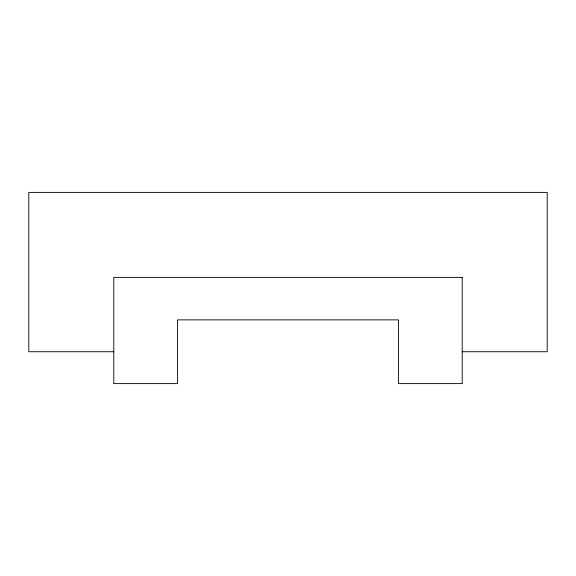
<?xml version="1.0" encoding="UTF-8"?>
<svg xmlns="http://www.w3.org/2000/svg" width="576" height="576" viewBox="0 0 576 576"><rect width="100%" height="100%" fill="white"/><g stroke="black" fill="none" stroke-linecap="round" stroke-linejoin="round"><path stroke-width="0.86" d="M113.782 351.734L28.8 351.734L28.8 192.398L547.2 192.398L547.2 351.734L462.218 351.734M462.218 277.38L113.782 277.38L113.782 383.602L177.516 383.602L177.516 319.867L398.484 319.867L398.484 383.602L462.218 383.602L462.218 277.38"/></g></svg>
